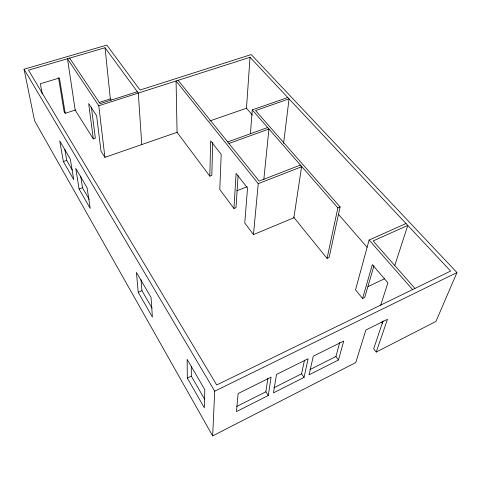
<?xml version="1.0" encoding="UTF-8"?>
<svg xmlns="http://www.w3.org/2000/svg" width="481" height="481" viewBox="0 0 481 481"><rect width="100%" height="100%" fill="white"/><g stroke="black" fill="none" stroke-linecap="round" stroke-linejoin="round"><path stroke-width="0.72" d="M212.734 142.412L211.82 175.385L209.8 176.142L210.684 140.921L221.188 154.341L219.787 189.514L233.946 208.471L236.015 207.648L238.089 175.565M376.232 352.056L387.458 319.306L365.861 330.044L355.76 362.554L212.662 435.906L214.706 391.185L24.05 69.222L106.824 45.094L140.043 90.043L251.202 54.563L456.95 272.553L435.954 321.44L376.232 352.056L373.683 348.797L383.068 320.857M233.946 208.471L236.105 173.407L247.541 188.011L244.769 222.968L253.457 234.602L293.855 217.797L301.593 166.769L300.168 165.139L259.145 181.072L178.138 80.315M252.387 115.049L246.476 108.237L250.03 57.281L98.779 105.742L67.49 58.742L75.186 110.107L93.32 138.931L95.37 138.245L91.39 107.305M250.433 133.706L252.272 109.909L287.782 97.517M253.457 234.602L258.237 183.658L176.07 80.982L177.074 132.317L209.8 176.142M263.822 179.527L268.939 128.992L228.926 143.488M283.586 143.398L289.057 98.876L255.573 110.588L340.091 206.956L329.136 257.437L327.05 258.363L293.512 216.991M268.266 395.502L271.098 377.146L238.125 393.536L236.442 411.61L268.266 395.502L265.873 391.787L267.845 378.523M304.052 377.387L308.135 358.736L276.479 374.471L273.461 392.869L304.052 377.387L301.581 373.803L304.485 360.131M327.05 258.363L337.854 207.894L252.272 109.909M309.908 369.612L335.942 356.505L339.73 342.46M406.024 223.539L369.107 240.025L355.525 289.845L362.572 298.509L364.712 297.486L373.965 265.759M338.486 359.956L343.717 341.053L313.305 356.168L309.055 374.855L338.486 359.956L335.942 356.505M362.572 298.509L372.354 264.634L387.914 282.816L380.543 305.639M394.733 265.596L407.786 225.415L373.112 240.957L414.929 288.438M236.778 406.439L265.873 391.787M273.719 387.836L301.581 373.803M214.706 391.185L456.95 272.553M187.307 378.06L187.139 359.355L204.804 389.64L204.335 407.81L187.307 378.06L191.318 376.154L191.306 366.408M367.959 286.61L384.794 278.649M337.854 207.894L340.091 206.956M138.215 292.298L136.424 272.402L151.04 297.456L152.393 317.069L138.215 292.298L141.973 290.716L141.047 279.653M258.237 183.658L301.593 166.769M236.766 190.771L247.144 186.73M227.693 141.955L267.652 127.513M79.088 189.003L75.77 168.404L87.121 187.873L90.194 208.399L79.088 189.003L82.522 187.776L80.682 176.004M93.32 138.931L88.672 103.565L96.627 115.735L100.986 151.112L104.912 157.353L177.146 132.293M209.686 121.002L246.476 108.237M63.378 161.562L73.731 179.647L70.292 159.013L59.728 140.903L63.378 161.562L66.721 160.42L72.294 170.076M58.502 77.615L64.057 111.43L65.2 113.288L75.782 109.915M99.056 102.495L110.335 98.9L111.189 100.132M137.319 91.739L100.084 103.637L69.613 58.117M141.769 144.565L138.3 93.08L105.056 47.745L28.493 70.154L216.697 384.968L450.613 271.062L250.03 57.281M369.107 240.025L412.578 289.58M338.558 214.4L367.117 247.33M381.74 322.054L382.672 323.196M82.522 187.776L89.219 199.374M141.973 290.716L152.098 308.249M191.318 376.154L204.708 399.338M212.662 435.906L34.602 120.785L24.05 69.222M42.268 94.054L40.326 83.742L59.434 77.994L65.2 113.288M64.821 149.357L66.721 160.42M98.779 105.742L104.912 157.353M105.056 47.745L110.335 98.9"/></g></svg>
